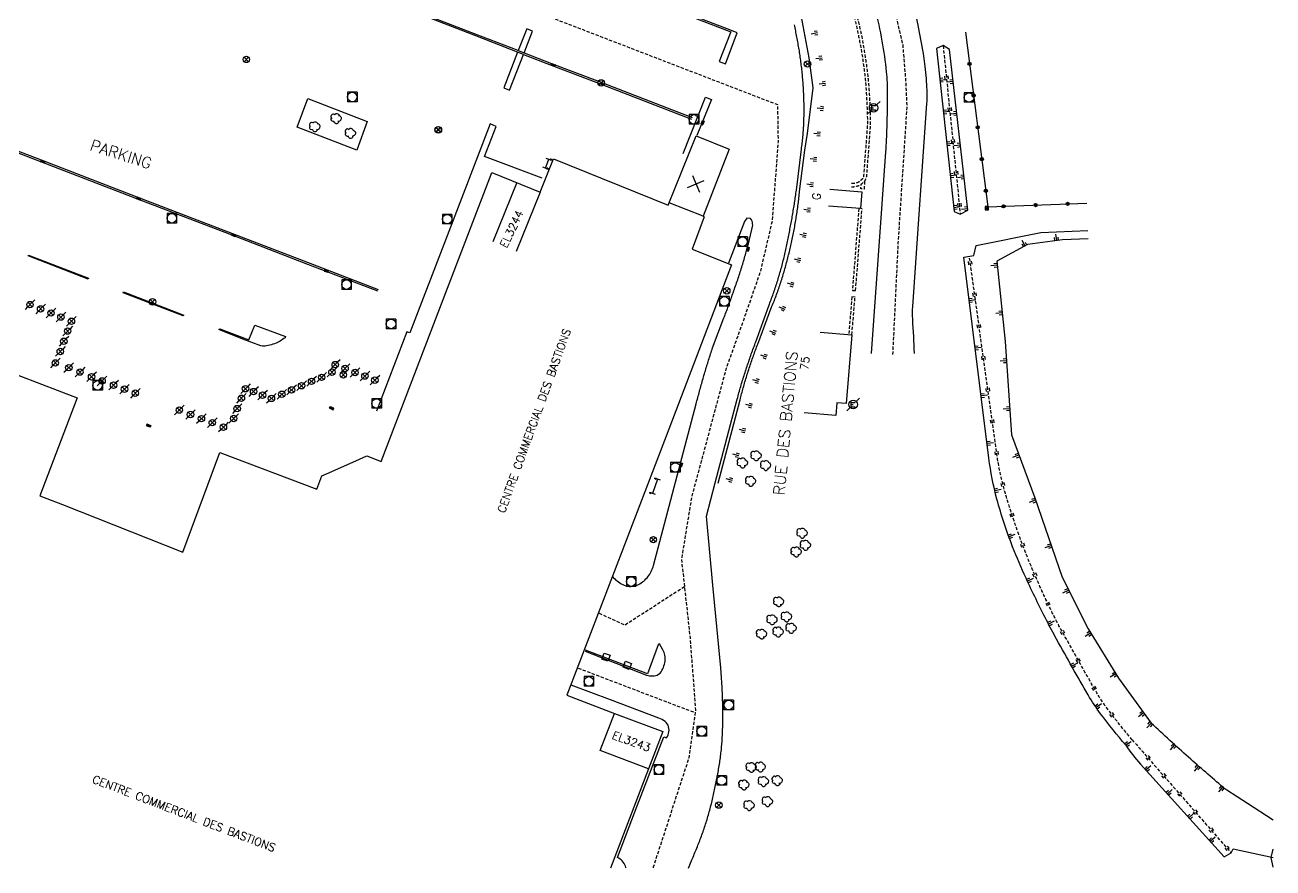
# Model space of a CAD drawing. Header units: millimetres. Extents: x 80999 to 82003, y 144000 to 145000.
# Drawn here: x 81805.1 to 82000, y 144000 to 144131.7 of the extents above; entities that cross this region are included whole.
import ezdxf
from ezdxf.enums import TextEntityAlignment as Align

# ---------------------------------------------------------------- set-up
doc = ezdxf.new("R2010")
doc.units = ezdxf.units.MM
doc.linetypes.add('DASHED', pattern=[0.75, 0.5, -0.25])
doc.layers.get('0').update_dxf_attribs({"linetype": 'CONTINUOUS'})
for name, color, linetype in [('W0001', 6, 'DASHED'), ('W0008', 7, 'CONTINUOUS'), ('W0100', 7, 'CONTINUOUS'), ('W0105', 7, 'CONTINUOUS'), ('W0112', 1, 'DASHED'), ('W0211', 2, 'CONTINUOUS'), ('W0220', 5, 'DASHED'), ('W0300', 7, 'CONTINUOUS'), ('W0322', 7, 'CONTINUOUS'), ('W0330', 7, 'CONTINUOUS'), ('W0400', 7, 'CONTINUOUS'), ('W0420', 7, 'CONTINUOUS'), ('W0454', 7, 'CONTINUOUS'), ('W0469', 7, 'CONTINUOUS'), ('W0471', 7, 'CONTINUOUS'), ('W0984', 7, 'CONTINUOUS'), ('W0989', 7, 'CONTINUOUS'), ('W0991', 7, 'CONTINUOUS'), ('W1102', 7, 'CONTINUOUS')]:
    doc.layers.add(name, color=color, linetype=linetype)
doc.styles.get("Standard").update_dxf_attribs({"font": 'romans.shx', "width": 0.85})

# ---------------------------------------------------------------- blocks, each defined once
blk = doc.blocks.new('t211o')
at = {"color": 0, "linetype": 'Continuous'}
for p, q in [((-0.29, 0.5), (-0.29, 0)), ((0, 1), (0, 0)), ((0.29, 0.5), (0.29, 0))]:
    blk.add_line(p, q, dxfattribs=at)
blk = doc.blocks.new('t220o')
at = {"color": 0, "linetype": 'Continuous'}
for p, q in [((-0.25, 0.25), (0.25, 0.25)), ((-0.25, -0.25), (0.25, -0.25))]:
    blk.add_line(p, q, dxfattribs=at)
blk = doc.blocks.new('T471')
for p, q in [((-0.333334, 0.333334), (-0.333334, -0.333334)), ((-0.333334, 0.333334), (0.333334, 0.333334)), ((-0.333334, 0), (0, 0)), ((0.500001, 0.500001), (1.000002, 1.000002)), ((-0.500001, -0.500001), (-1.000002, -1.000002)), ((-0.333334, -0.333334), (0.333334, -0.333334))]:
    blk.add_line(p, q)
blk.add_ellipse((0, 0), major_axis=(0.471405, 0.471405), ratio=1, start_param=5.4977871438, end_param=11.780972451)
blk = doc.blocks.new('T420')
for p, q in [((0.75, 0.75), (-0.75, 0.75)), ((-0.75, 0.75), (-0.75, -0.75)), ((0.75, 0.75), (0.75, -0.75)), ((0.75, -0.75), (-0.75, -0.75))]:
    blk.add_line(p, q)
blk.add_ellipse((0, 0), major_axis=(-0.53, 0.53), ratio=1, start_param=3.926991, end_param=10.210176)
blk = doc.blocks.new('t330o')
at = {"color": 0, "linetype": 'Continuous'}
for p, q in [((0.25, -0.25), (-0.25, 0.25)), ((-0.25, -0.25), (0.25, 0.25)), ((-0.25, 0.25), (-0.25, -0.25)), ((0.25, 0.25), (-0.25, 0.25)), ((0.25, -0.25), (0.25, 0.25)), ((-0.25, -0.25), (0.25, -0.25)), ((-0.25, -0.25), (-0.25, -0.25))]:
    blk.add_line(p, q, dxfattribs=at)
blk = doc.blocks.new('t322o')
at = {"color": 0, "linetype": 'Continuous'}
for radius in [0.25, 0.15]:
    blk.add_circle((0, 0), radius, dxfattribs=at)
blk = doc.blocks.new('T300')
for p, q in [((-0.8, 0.51), (-0.86, 0.34)), ((-0.86, 0.34), (-0.86, 0.17)), ((-0.86, 0.17), (-0.74, 0.06)), ((-0.69, 0.63), (-0.8, 0.51)), ((-0.8, -0.06), (-0.74, 0.06)), ((-0.74, 0.06), (-0.69, 0.11)), ((-0.57, 0.69), (-0.69, 0.63)), ((-0.46, 0.69), (-0.57, 0.69)), ((-0.29, 0.63), (-0.46, 0.69)), ((-0.29, 0.63), (-0.17, 0.74)), ((-0.23, 0.57), (-0.29, 0.63)), ((-0.17, 0.74), (-0.06, 0.8)), ((-0.06, 0.8), (0.06, 0.8)), ((0.06, 0.8), (0.23, 0.74)), ((0.23, 0.74), (0.34, 0.63)), ((0.34, 0.63), (0.4, 0.51)), ((0.46, 0.46), (0.34, 0.46)), ((0.4, 0.51), (0.4, 0.46)), ((0.57, 0.4), (0.46, 0.46)), ((0.57, 0.4), (0.69, 0.29)), ((0.69, 0.29), (0.74, 0.17)), ((0.74, 0.06), (0.69, -0.17)), ((0.74, 0.17), (0.74, 0.06)), ((-0.8, -0.17), (-0.8, -0.06)), ((-0.8, -0.23), (-0.8, -0.17)), ((-0.74, -0.34), (-0.8, -0.23)), ((-0.69, -0.4), (-0.74, -0.34)), ((-0.51, -0.46), (-0.69, -0.4)), ((-0.4, -0.46), (-0.51, -0.46)), ((-0.4, -0.46), (-0.34, -0.46)), ((-0.34, -0.46), (-0.34, -0.4)), ((-0.34, -0.51), (-0.34, -0.46)), ((-0.29, -0.63), (-0.34, -0.51)), ((-0.17, -0.74), (-0.29, -0.63)), ((-0.06, -0.8), (-0.17, -0.74)), ((0.06, -0.8), (-0.06, -0.8)), ((0.17, -0.74), (0.06, -0.8)), ((0.23, -0.69), (0.17, -0.74)), ((0.29, -0.46), (0.23, -0.46)), ((0.29, -0.63), (0.23, -0.69)), ((0.46, -0.4), (0.29, -0.46)), ((0.34, -0.51), (0.29, -0.63)), ((0.34, -0.51), (0.34, -0.46)), ((0.57, -0.34), (0.46, -0.4)), ((0.63, -0.29), (0.57, -0.34)), ((0.69, -0.17), (0.63, -0.29))]:
    blk.add_line(p, q)
blk = doc.blocks.new('t112o')
at = {"color": 0, "linetype": 'Continuous'}
for p, q in [((-0.5, 0.5), (0.5, 0.5)), ((-0.5, -0.5), (-0.5, 0.5)), ((0.5, 0.5), (0.5, -0.5)), ((0.5, -0.5), (-0.5, -0.5))]:
    blk.add_line(p, q, dxfattribs=at)
blk = doc.blocks.new('t105o')
for p, q in [((-0.5, 0), (0.5, 0)), ((0.5, 0), (0.2, 0.1)), ((0.5, 0), (0.2, -0.1))]:
    blk.add_line(p, q)
blk = doc.blocks.new('T400')
for p, q in [((-0.15, 0.3), (0.15, 0.3)), ((-0.15, -0.25), (-0.15, 0.3)), ((-0.15, 0.15), (0.15, 0.15)), ((-0.15, 0), (0.15, 0)), ((0.15, 0.3), (0.15, -0.25)), ((-0.15, -0.15), (0.15, -0.15)), ((-0.15, -0.25), (-0.15, -0.3)), ((-0.15, -0.3), (0.15, -0.3)), ((0.15, -0.3), (0.15, -0.25))]:
    blk.add_line(p, q)
blk = doc.blocks.new('T454')
for p, q in [((-0.25, 0.25), (0.25, -0.25)), ((-0.25, -0.25), (0.25, 0.25)), ((0.75, 0.75), (0.375, 0.375)), ((-0.375, -0.375), (-0.75, -0.75))]:
    blk.add_line(p, q)
blk.add_ellipse((0, 0), major_axis=(0.354, 0.354), ratio=1, start_param=5.497787143782138, end_param=11.78097245096172)
blk = doc.blocks.new('t991o')
at = {"color": 0, "linetype": 'Continuous'}
for p, q in [((-1, 1), (1, -1)), ((-1, -1), (1, 1))]:
    blk.add_line(p, q, dxfattribs=at)
blk = doc.blocks.new('T469')
at = {"color": 0, "linetype": 'Continuous', "flags": 128}
for points in [[(-0.35, 0.35), (0.35, -0.35)], [(-0.35, -0.35), (0.35, 0.35)]]:
    blk.add_lwpolyline(points, dxfattribs=at)
at = {"color": 0, "linetype": 'Continuous'}
blk.add_circle((0, 0), 0.5, dxfattribs=at)

msp = doc.modelspace()

# ---------------------------------------------------------------- linework, layer by layer
at = {"layer": 'W0001', "flags": 128}
for points in [[(81940.64, 144080.21), (81941.48, 144097.73), (81942.3, 144110.29), (81942.85, 144118.81), (81942.67, 144123.03), (81942.21, 144128.53), (81940.92, 144134.11), (81939.36, 144139.33), (81937.34, 144145.29), (81935.23, 144149.78), (81932.57, 144153.81), (81928.35, 144160.04), (81917.81, 144173.42), (81902.86, 144193.31), (81855.14, 144254.79), (81807.79, 144316.48), (81811.43, 144328.14)], [(81833.03, 144164.55), (81842.85, 144156.92), (81847.52, 144153.1), (81847.52, 144153.1), (81870.55, 144141.39), (81884.08, 144134.09), (81913.29, 144122.84), (81922.61, 144119.25), (81922.7, 144113.41), (81921.76, 144101.03), (81919.92, 144093.16), (81917.28, 144085.55), (81914.56, 144077.94), (81909.19, 144057.95), (81907.61, 144048.22), (81908.95, 144036), (81909.8, 144024.67), (81908.74, 144017.17), (81903.2, 144000.13), (81903.18, 144000)], [(81894.74, 144039.79), (81898.75, 144037.96), (81908.08, 144043.98)], [(81891.48, 144031.23), (81909.75, 144024.27)]]:
    msp.add_lwpolyline(points, dxfattribs=at)
at = {"layer": 'W0008'}
for points in [[(81844.62, 144263.78), (81873.52, 144226.23), (81890.52, 144204.22), (81925.68, 144158.56, -0.007979), (81927.48, 144156.15, -0.005844), (81929.85, 144152.78, -0.02033), (81931.09, 144150.8, -0.012655), (81932.88, 144147.48, -0.019721), (81934.1, 144144.81, -0.011189), (81935.96, 144139.98, -0.019589), (81937.78, 144134.22, -0.022773), (81938.93, 144129.16, -0.018179), (81939.6, 144124.37, -0.026554), (81939.76, 144121.06, -0.007366), (81939.67, 144115.75, -0.010023), (81939.47, 144111.86), (81938.88, 144103.77), (81937.25, 144080.39)], [(81943.99, 144080.36, 0.013107), (81943.72, 144085.74, -0.030692), (81943.74, 144087.7), (81944.59, 144099.85), (81945.95, 144119.4, 0.025538), (81945.95, 144121.93, 0.01739), (81945.63, 144125.64, 0.013902), (81945.4, 144127.21, 0.004887), (81944.56, 144131.64, 0.016058), (81943.15, 144137.74, 0.016793), (81941.41, 144143.47, 0.034549), (81938.88, 144149.52, 0.036594), (81935.7, 144154.84, 0.004929), (81931.15, 144161.19, 0.00629), (81927.47, 144166.09), (81911.64, 144186.62), (81878.46, 144229.68), (81870.92, 144239.42)]]:
    msp.add_lwpolyline(points, format="xyb", dxfattribs=at)
at = {"layer": 'W0008', "flags": 128}
for points in [[(81882, 144127.43), (81875.49, 144129.99), (81867.53, 144133.07), (81852.81, 144138.71), (81837.83, 144144.45), (81824.06, 144149.73), (81820.75, 144150.87)], [(81882.11, 144127.72), (81875.57, 144130.21), (81867.61, 144133.28), (81852.89, 144138.93), (81837.91, 144144.67), (81824.14, 144149.95), (81820.83, 144151.09)], [(81908.73, 144000), (81909.22, 144001.26), (81909.32, 144001.49), (81909.42, 144001.72), (81909.52, 144001.95), (81909.62, 144002.18), (81909.72, 144002.41), (81909.81, 144002.64), (81909.91, 144002.87), (81910, 144003.11), (81910.1, 144003.34), (81910.19, 144003.57), (81910.28, 144003.8), (81910.37, 144004.04), (81910.46, 144004.27), (81910.55, 144004.5), (81910.64, 144004.74), (81910.72, 144004.97), (81910.81, 144005.21), (81910.89, 144005.44), (81910.98, 144005.68), (81911.06, 144005.92), (81911.14, 144006.15), (81911.22, 144006.39), (81911.3, 144006.63), (81911.38, 144006.87), (81911.45, 144007.1), (81911.53, 144007.34), (81911.61, 144007.58), (81911.68, 144007.82), (81911.75, 144008.06), (81911.82, 144008.31), (81911.89, 144008.55), (81911.96, 144008.79), (81912.03, 144009.04), (81912.09, 144009.28), (81912.16, 144009.53), (81912.22, 144009.77), (81912.28, 144010.02), (81912.34, 144010.26), (81912.4, 144010.51), (81912.46, 144010.75), (81912.52, 144011), (81912.57, 144011.25), (81912.63, 144011.49), (81912.68, 144011.74), (81912.74, 144011.99), (81912.79, 144012.23), (81912.84, 144012.48), (81912.89, 144012.73), (81912.94, 144012.98), (81912.99, 144013.22), (81913.04, 144013.47), (81913.09, 144013.72), (81913.14, 144013.97), (81913.19, 144014.22), (81913.23, 144014.47), (81913.28, 144014.72), (81913.32, 144014.97), (81913.37, 144015.22), (81913.41, 144015.47), (81913.46, 144015.72), (81913.5, 144015.97), (81913.54, 144016.22), (81913.58, 144016.47), (81913.61, 144016.72), (81913.65, 144016.97), (81913.69, 144017.22), (81913.72, 144017.47), (81913.75, 144017.72), (81913.78, 144017.97), (81913.81, 144018.22), (81913.84, 144018.48), (81913.86, 144018.73), (81913.89, 144018.98), (81913.91, 144019.23), (81913.93, 144019.47), (81913.95, 144019.72), (81913.96, 144019.97), (81913.98, 144020.21), (81913.99, 144020.46), (81914.01, 144020.7), (81914.02, 144020.95), (81914.03, 144021.2), (81914.04, 144021.44), (81914.04, 144021.69), (81914.05, 144021.93), (81914.06, 144022.18), (81914.06, 144022.43), (81914.06, 144022.67), (81914.07, 144022.92), (81914.07, 144023.17), (81914.07, 144023.41), (81914.07, 144023.66), (81914.07, 144023.91), (81914.07, 144024.15), (81914.07, 144024.4), (81914.07, 144024.65), (81914.06, 144024.9), (81914.06, 144025.15), (81914.06, 144025.41), (81914.05, 144025.66), (81914.05, 144025.92), (81914.04, 144026.17), (81914.03, 144026.43), (81914.03, 144026.68), (81914.02, 144026.93), (81914.01, 144027.19), (81914, 144027.44), (81913.99, 144027.7), (81913.97, 144027.95), (81913.96, 144028.2), (81913.95, 144028.46), (81913.93, 144028.71), (81913.92, 144028.96), (81913.9, 144029.22), (81913.89, 144029.47), (81913.87, 144029.73), (81913.85, 144029.98), (81913.83, 144030.23), (81913.81, 144030.49), (81913.79, 144030.74), (81913.77, 144030.99), (81913.75, 144031.25), (81912.51, 144044.17), (81911.52, 144054.97), (81912.9, 144060.17), (81916.32, 144073.26), (81916.39, 144073.51), (81916.45, 144073.75), (81916.52, 144074), (81916.59, 144074.24), (81916.65, 144074.49), (81916.72, 144074.73), (81916.79, 144074.98), (81916.86, 144075.22), (81916.94, 144075.46), (81917.01, 144075.71), (81917.08, 144075.95), (81917.16, 144076.19), (81917.23, 144076.43), (81917.31, 144076.68), (81917.38, 144076.92), (81917.46, 144077.16), (81917.54, 144077.4), (81917.62, 144077.64), (81917.7, 144077.89), (81917.78, 144078.13), (81917.86, 144078.37), (81917.94, 144078.61), (81918.02, 144078.85), (81918.11, 144079.09), (81918.19, 144079.33), (81918.27, 144079.57), (81918.36, 144079.82), (81918.44, 144080.06), (81918.52, 144080.3), (81918.61, 144080.54), (81918.7, 144080.77), (81918.78, 144081.01), (81918.87, 144081.25), (81918.96, 144081.49), (81919.05, 144081.73), (81919.14, 144081.97), (81919.23, 144082.21), (81921.26, 144087.84), (81921.34, 144088.07), (81921.43, 144088.3), (81921.52, 144088.53), (81921.61, 144088.76), (81921.69, 144088.99), (81921.78, 144089.22), (81921.86, 144089.46), (81921.94, 144089.69), (81922.02, 144089.92), (81922.1, 144090.15), (81922.18, 144090.39), (81922.26, 144090.62), (81922.34, 144090.86), (81922.42, 144091.09), (81922.49, 144091.33), (81922.57, 144091.56), (81922.64, 144091.8), (81922.71, 144092.03), (81922.79, 144092.27), (81922.86, 144092.51), (81922.93, 144092.74), (81923, 144092.98), (81923.07, 144093.22), (81923.13, 144093.45), (81923.2, 144093.69), (81923.27, 144093.93), (81923.33, 144094.18), (81923.39, 144094.42), (81923.46, 144094.66), (81923.52, 144094.91), (81923.58, 144095.15), (81923.64, 144095.4), (81923.69, 144095.64), (81923.75, 144095.88), (81923.81, 144096.13), (81923.86, 144096.37), (81923.91, 144096.62), (81923.97, 144096.86), (81924.02, 144097.11), (81924.07, 144097.36), (81924.12, 144097.6), (81924.17, 144097.85), (81924.22, 144098.09), (81924.27, 144098.34), (81924.32, 144098.59), (81924.37, 144098.83), (81924.42, 144099.08), (81924.47, 144099.32), (81924.52, 144099.57), (81924.56, 144099.82), (81924.61, 144100.06), (81924.66, 144100.3), (81924.7, 144100.54), (81924.75, 144100.78), (81924.79, 144101.02), (81924.83, 144101.27), (81924.88, 144101.51), (81924.92, 144101.75), (81924.96, 144101.99), (81925, 144102.23), (81925.04, 144102.47), (81925.08, 144102.72), (81925.12, 144102.96), (81925.16, 144103.2), (81925.2, 144103.44), (81925.24, 144103.69), (81925.28, 144103.93), (81925.31, 144104.17), (81925.35, 144104.41), (81925.39, 144104.66), (81925.42, 144104.9), (81925.46, 144105.14), (81925.49, 144105.39), (81925.52, 144105.63), (81925.56, 144105.87), (81926.34, 144112.29), (81926.38, 144112.53), (81926.41, 144112.77), (81926.44, 144113.01), (81926.48, 144113.25), (81926.51, 144113.49), (81926.53, 144113.73), (81926.56, 144113.97), (81926.58, 144114.21), (81926.61, 144114.45), (81926.63, 144114.7), (81926.64, 144114.94), (81926.66, 144115.18), (81926.67, 144115.42), (81926.69, 144115.67), (81926.7, 144115.93), (81926.71, 144116.18), (81926.72, 144116.43), (81926.73, 144116.69), (81926.73, 144116.94), (81926.74, 144117.19), (81926.75, 144117.45), (81926.75, 144117.7), (81926.75, 144117.95), (81926.75, 144118.21), (81926.75, 144118.46), (81926.75, 144118.71), (81926.75, 144118.97), (81926.75, 144119.22), (81926.75, 144119.47), (81926.74, 144119.73), (81926.74, 144119.98), (81926.73, 144120.23), (81926.72, 144120.49), (81926.71, 144120.74), (81926.7, 144120.99), (81926.69, 144121.25), (81926.68, 144121.5), (81926.67, 144121.75), (81926.65, 144121.99), (81926.64, 144122.24), (81926.62, 144122.49), (81926.6, 144122.73), (81926.58, 144122.98), (81926.56, 144123.22), (81926.54, 144123.47), (81926.52, 144123.72), (81926.5, 144123.96), (81926.47, 144124.21), (81926.45, 144124.45), (81926.42, 144124.7), (81926.39, 144124.94), (81926.36, 144125.19), (81926.33, 144125.43), (81926.3, 144125.68), (81926.27, 144125.92), (81926.24, 144126.17), (81926.2, 144126.41), (81926.17, 144126.66), (81926.13, 144126.9), (81926.1, 144127.14), (81926.06, 144127.38), (81926.02, 144127.63), (81925.98, 144127.87), (81925.94, 144128.11), (81925.9, 144128.35), (81925.86, 144128.59), (81925.82, 144128.84), (81925.77, 144129.08), (81925.73, 144129.32), (81925.68, 144129.56), (81925.64, 144129.8), (81925.59, 144130.04), (81925.54, 144130.28), (81925.49, 144130.52), (81925.45, 144130.76), (81925.4, 144131), (81925.35, 144131.24), (81925.3, 144131.48), (81925.25, 144131.72)], [(81883.05, 144127.36), (81887.34, 144125.69), (81894.48, 144122.98), (81909.27, 144117.24)], [(81882.93, 144127.06), (81887.24, 144125.43), (81894.38, 144122.72), (81909.17, 144116.98)], [(81907.86, 144111.62), (81911.38, 144120.4), (81912.28, 144120.07), (81910, 144114.4)], [(81790.16, 144117.01), (81807.53, 144110.37), (81823.17, 144104.33), (81838.08, 144098.65), (81849.22, 144094.34), (81860.16, 144090.14)], [(81790.25, 144117.24), (81807.62, 144110.6), (81823.25, 144104.56), (81838.17, 144098.88), (81849.31, 144094.57), (81860.25, 144090.37)], [(81885.85, 144107.78), (81876.85, 144111.16), (81878.65, 144115.81), (81877.73, 144116.22), (81871, 144098.73), (81865.2, 144083.62), (81864.7, 144083.78), (81859.98, 144071.37)], [(81896.85, 144045.53), (81897.02, 144045.34), (81897.2, 144045.16), (81897.38, 144044.99), (81897.58, 144044.84), (81897.79, 144044.69), (81898, 144044.54), (81898.22, 144044.41), (81898.45, 144044.28), (81898.68, 144044.18), (81898.93, 144044.1), (81899.18, 144044.04), (81899.44, 144044), (81899.7, 144044), (81899.95, 144044.01), (81900.21, 144044.06), (81900.45, 144044.12), (81900.68, 144044.2), (81900.9, 144044.3), (81901.12, 144044.41), (81901.32, 144044.54), (81901.53, 144044.68), (81901.72, 144044.83), (81901.9, 144044.98), (81902.07, 144045.15), (81902.23, 144045.33), (81902.38, 144045.51), (81902.52, 144045.71), (81902.65, 144045.9), (81902.78, 144046.11), (81902.9, 144046.33), (81903.01, 144046.56), (81903.11, 144046.79), (81903.19, 144047.03), (81903.26, 144047.27), (81909.9, 144072.51), (81909.97, 144072.75), (81910.03, 144073), (81910.1, 144073.25), (81910.16, 144073.49), (81910.23, 144073.74), (81910.3, 144073.99), (81910.36, 144074.23), (81910.43, 144074.48), (81910.5, 144074.73), (81910.57, 144074.97), (81910.63, 144075.22), (81910.7, 144075.46), (81910.77, 144075.71), (81910.84, 144075.95), (81910.91, 144076.2), (81910.98, 144076.45), (81911.05, 144076.69), (81911.13, 144076.94), (81911.2, 144077.18), (81911.27, 144077.43), (81911.34, 144077.67), (81911.42, 144077.92), (81911.49, 144078.16), (81911.56, 144078.4), (81911.63, 144078.64), (81911.71, 144078.87), (81911.78, 144079.11), (81911.85, 144079.35), (81911.93, 144079.59), (81912, 144079.82), (81912.08, 144080.06), (81912.16, 144080.3), (81912.24, 144080.53), (81912.31, 144080.77), (81912.39, 144081.01), (81912.47, 144081.24), (81914.24, 144085.93), (81914.33, 144086.17), (81914.42, 144086.4), (81914.51, 144086.64), (81914.6, 144086.88), (81914.69, 144087.11), (81914.78, 144087.35), (81914.87, 144087.58), (81914.95, 144087.82), (81915.04, 144088.06), (81915.13, 144088.29), (81915.21, 144088.53), (81915.3, 144088.77), (81915.38, 144089.01), (81915.47, 144089.24), (81915.55, 144089.48), (81915.64, 144089.72), (81915.72, 144089.96), (81915.8, 144090.2), (81915.89, 144090.44), (81915.97, 144090.68), (81916.06, 144090.93), (81916.14, 144091.17), (81916.22, 144091.41), (81916.3, 144091.66), (81916.39, 144091.9), (81916.47, 144092.14), (81916.55, 144092.39), (81916.63, 144092.63), (81916.71, 144092.87), (81916.79, 144093.12), (81916.87, 144093.36), (81916.94, 144093.61), (81917.02, 144093.85), (81917.1, 144094.1), (81917.17, 144094.34), (81917.25, 144094.58), (81917.32, 144094.82), (81917.39, 144095.07), (81917.46, 144095.31), (81917.53, 144095.55), (81917.6, 144095.79), (81917.67, 144096.03), (81917.73, 144096.27), (81917.8, 144096.51), (81917.87, 144096.76), (81917.93, 144097), (81917.99, 144097.24), (81918.06, 144097.49), (81918.74, 144100.41), (81918.73, 144100.62), (81918.69, 144100.83), (81918.63, 144101.04), (81918.53, 144101.25), (81918.39, 144101.44), (81917.81, 144101.53), (81917.45, 144101), (81914.96, 144094.46)], [(81892.55, 144033.87), (81902.17, 144030.15), (81902.4, 144030.08), (81902.63, 144030.03), (81902.87, 144030), (81903.11, 144030), (81903.36, 144030.02), (81903.6, 144030.06), (81903.83, 144030.13), (81904.05, 144030.26), (81904.26, 144030.44), (81904.43, 144030.64), (81904.57, 144030.86), (81904.69, 144031.1), (81904.79, 144031.34), (81904.88, 144031.59), (81904.95, 144031.82), (81905.01, 144032.05), (81905.05, 144032.29), (81905.07, 144032.52), (81905.08, 144032.76), (81905.06, 144033), (81905.03, 144033.24), (81904.98, 144033.47), (81904.9, 144033.69), (81904.81, 144033.9), (81904.69, 144034.11), (81904.17, 144035.01), (81903.99, 144034.85), (81902.31, 144030.35), (81892.62, 144034.05)], [(81898.96, 144000), (81898.94, 144000.06), (81898.87, 144000.28), (81898.77, 144000.51), (81898.66, 144000.72), (81898.52, 144000.92), (81898.37, 144001.11), (81898.21, 144001.27), (81898.03, 144001.41), (81897.83, 144001.54), (81897.62, 144001.64), (81900.71, 144009.74), (81904.85, 144020.47), (81905.3, 144020.35), (81905.43, 144020.57), (81905.53, 144020.79), (81905.6, 144021.02), (81905.65, 144021.27), (81905.67, 144021.54), (81905.65, 144021.81), (81905.6, 144022.08), (81905.51, 144022.34), (81905.39, 144022.54), (81905.24, 144022.72), (81905.06, 144022.87), (81904.83, 144023.03), (81904.59, 144023.18), (81904.33, 144023.29), (81904.06, 144023.39), (81896.54, 144026.26), (81890.4, 144028.58)]]:
    msp.add_lwpolyline(points, dxfattribs=at)
for points in [[(81913.52, 144125.98), (81914.48, 144125.64), (81916.3, 144130.44), (81915.41, 144130.8), (81903.99, 144135.18), (81887.48, 144141.58), (81885.59, 144136.72), (81886.52, 144136.35), (81888.33, 144141.05), (81901.72, 144135.87), (81915.31, 144130.62)], [(81883.44, 144131.08), (81882.11, 144127.72), (81883.05, 144127.36), (81884.37, 144130.73)], [(81882, 144127.43), (81879.86, 144121.87), (81880.78, 144121.53), (81882.93, 144127.06)], [(81858.55, 144116.6), (81856.91, 144112.15), (81847.57, 144115.7), (81849.24, 144120.19)], [(81814.96, 144091.98), (81805.57, 144095.61), (81805.63, 144095.75), (81815.02, 144092.12)], [(81829.81, 144086.23), (81820.41, 144089.86), (81820.47, 144090.02), (81829.88, 144086.38)], [(81835.51, 144084.23), (81840.07, 144082.51), (81840.97, 144084.8), (81845.77, 144083.05), (81845.71, 144082.84), (81845.52, 144082.7), (81845.33, 144082.57), (81845.13, 144082.44), (81844.93, 144082.32), (81844.73, 144082.2), (81844.52, 144082.1), (81844.3, 144082), (81844.06, 144081.9), (81843.82, 144081.81), (81843.58, 144081.73), (81843.33, 144081.66), (81843.07, 144081.61), (81842.82, 144081.56), (81842.6, 144081.54), (81842.38, 144081.52), (81842.16, 144081.53), (81841.94, 144081.55), (81839.11, 144082.62), (81835.34, 144084.12)]]:
    msp.add_lwpolyline(points, close=True, dxfattribs=at)
at = {"layer": 'W0100', "flags": 128}
for points in [[(81798.25, 144079.19), (81813.24, 144073.46), (81807.38, 144058.13), (81810.92, 144056.78), (81829.76, 144049.34), (81835.54, 144064.9), (81850.68, 144059.18), (81851.46, 144061.26), (81852.54, 144061.74), (81857.31, 144063.86), (81858.46, 144064.37), (81860.69, 144063.48), (81869.88, 144087.44), (81877.95, 144108.48), (81878, 144108.64), (81885.54, 144105.58), (81887.65, 144110.78), (81905.52, 144103.53), (81909.92, 144114.38), (81915.08, 144112.29), (81911, 144101.81), (81911.18, 144101.72), (81909.26, 144096.65), (81915.45, 144094.21), (81905.21, 144067.48), (81896.57, 144044.9), (81889.71, 144027), (81897.14, 144024.16), (81904.68, 144021.31), (81902.47, 144015.48), (81896.51, 144000)], [(81886.36, 144109.34), (81886.92, 144110.73)], [(81930.79, 144106.06), (81935.78, 144105.65), (81935.56, 144103), (81930.57, 144103.41)], [(81929.25, 144083.7), (81934.23, 144083.3), (81933.35, 144072.55), (81931.9, 144072.67), (81931.73, 144070.68), (81926.75, 144071.09)], [(81903.87, 144060.75), (81903.07, 144058.52)]]:
    msp.add_lwpolyline(points, dxfattribs=at)
at = {"layer": 'W0112', "flags": 128}
msp.add_lwpolyline([(81934.15, 144106.42, 0.10838), (81935.31, 144106.61, 0.065576), (81935.66, 144106.8, 0.026737), (81936.11, 144107.18, 0.066563), (81936.27, 144107.36, 0.051255), (81936.48, 144107.8, 0.070007), (81936.56, 144108.15), (81937.12, 144115.73, 0.02435), (81937.15, 144116.89, 0.007695), (81937.01, 144120.56, 0.018972), (81936.62, 144124.83, 0.016124), (81935.81, 144129.81, 0.014939), (81935.11, 144132.86, 0.010462), (81933.9, 144137.16, 0.019943), (81931.9, 144142.91, 0.030945), (81930.24, 144146.47, 0.014074), (81928.35, 144149.71, 0.022876), (81927.04, 144151.61), (81911.98, 144171.55), (81911.58, 144171.25), (81926.64, 144151.31, -0.022876), (81927.92, 144149.44, -0.014074), (81929.8, 144146.23, -0.030945), (81931.43, 144142.73, -0.019943), (81933.42, 144137.01, -0.010462), (81934.63, 144132.74, -0.014939), (81935.32, 144129.72, -0.016124), (81936.13, 144124.77, -0.018972), (81936.51, 144120.53, -0.007695), (81936.65, 144116.88, -0.02435), (81936.63, 144115.77), (81936.06, 144108.19, -0.070007), (81936.01, 144107.97, -0.051255), (81935.84, 144107.63, -0.066563), (81935.77, 144107.54, -0.026737), (81935.36, 144107.2, -0.065576), (81935.13, 144107.07, -0.114616), (81934.13, 144106.92)], format="xyb", dxfattribs=at)
msp.add_lwpolyline([(81936.22, 144107.28), (81936.12, 144106.05), (81935.62, 144106.09), (81935.68, 144106.81)], dxfattribs=at)
at = {"layer": 'W0112'}
for points in [[(81935.31, 144103.02), (81934.31, 144090.23), (81934.81, 144090.19), (81935.81, 144102.98), (81935.56, 144103)], [(81934.23, 144083.3), (81934.72, 144089.18), (81934.22, 144089.22), (81933.74, 144083.34)]]:
    msp.add_lwpolyline(points, dxfattribs=at)
at = {"layer": 'W0211', "flags": 128}
for points in [[(81913.33, 144060.12), (81916.77, 144073.13), (81916.83, 144073.37), (81916.89, 144073.61), (81916.95, 144073.84), (81917.01, 144074.08), (81917.07, 144074.31), (81917.14, 144074.55), (81917.2, 144074.79), (81917.26, 144075.02), (81917.33, 144075.26), (81917.4, 144075.49), (81917.47, 144075.73), (81917.53, 144075.96), (81917.6, 144076.19), (81917.67, 144076.43), (81917.75, 144076.66), (81917.82, 144076.9), (81917.89, 144077.14), (81917.97, 144077.37), (81918.04, 144077.61), (81918.12, 144077.85), (81918.2, 144078.08), (81918.28, 144078.32), (81918.35, 144078.55), (81918.43, 144078.79), (81918.51, 144079.03), (81918.59, 144079.26), (81918.67, 144079.5), (81918.76, 144079.73), (81918.84, 144079.97), (81918.92, 144080.2), (81919, 144080.43), (81919.09, 144080.67), (81919.17, 144080.9), (81919.26, 144081.14), (81919.35, 144081.37), (81919.43, 144081.6), (81919.52, 144081.83), (81921.75, 144087.74), (81921.84, 144087.97), (81921.94, 144088.21), (81922.03, 144088.44), (81922.12, 144088.67), (81922.21, 144088.9), (81922.29, 144089.13), (81922.38, 144089.37), (81922.47, 144089.6), (81922.55, 144089.83), (81922.64, 144090.07), (81922.72, 144090.3), (81922.8, 144090.54), (81922.88, 144090.77), (81922.96, 144091.01), (81923.04, 144091.24), (81923.12, 144091.48), (81923.19, 144091.72), (81923.27, 144091.95), (81923.34, 144092.19), (81923.42, 144092.43), (81923.49, 144092.67), (81923.56, 144092.9), (81923.63, 144093.14), (81923.7, 144093.38), (81923.77, 144093.62), (81923.84, 144093.86), (81923.91, 144094.1), (81923.97, 144094.34), (81924.04, 144094.58), (81924.1, 144094.83), (81924.16, 144095.07), (81924.23, 144095.31), (81924.29, 144095.55), (81924.35, 144095.79), (81924.41, 144096.03), (81924.47, 144096.28), (81924.53, 144096.52), (81924.58, 144096.76), (81924.64, 144097), (81924.69, 144097.25), (81924.75, 144097.49), (81924.8, 144097.73), (81924.86, 144097.98), (81924.91, 144098.22), (81924.96, 144098.47), (81925.01, 144098.71), (81925.06, 144098.96), (81925.11, 144099.2), (81925.16, 144099.45), (81925.2, 144099.69), (81925.25, 144099.94), (81925.3, 144100.18), (81925.34, 144100.43), (81925.39, 144100.68), (81925.43, 144100.93), (81925.47, 144101.18), (81925.51, 144101.43), (81925.55, 144101.68), (81925.59, 144101.93), (81925.63, 144102.18), (81925.67, 144102.43), (81925.7, 144102.68), (81925.74, 144102.93), (81925.77, 144103.19), (81925.8, 144103.44), (81925.84, 144103.69), (81925.87, 144103.94), (81925.9, 144104.19), (81925.92, 144104.44), (81925.95, 144104.69), (81925.98, 144104.95), (81926, 144105.2), (81926.03, 144105.45), (81926.05, 144105.7), (81926.88, 144112.11), (81927.29, 144114.76), (81928.18, 144121.87), (81927.56, 144126.54), (81925.86, 144135.75)], [(81953.26, 144095.7), (81953.65, 144097.22), (81963.73, 144099.28), (81971.1, 144099.57)]]:
    msp.add_lwpolyline(points, dxfattribs=at)
at = {"layer": 'W0211'}
for points in [[(81952.34, 144102.78), (81949.49, 144127.87), (81948.48, 144128.46), (81947.44, 144128), (81950.2, 144102.56), (81951.15, 144102.13), (81952.35, 144102.75)], [(81971.15, 144098.3), (81967.1, 144098.14), (81961.66, 144097.41), (81956.88, 144094.79)], [(81956.88, 144094.79), (81958.17, 144082.27), (81959.15, 144067.68), (81962.8, 144057.82), (81967.06, 144045.46), (81971.11, 144037.38), (81975.88, 144029.65), (81980.98, 144022.63)]]:
    msp.add_lwpolyline(points, dxfattribs=at)
at = {"layer": 'W0211', "flags": 128}
for points in [[(81977.01, 144019.17, -0.013499), (81973.08, 144024.08, -0.031813), (81971.12, 144027.03, -0.003044), (81966.2, 144035.73, -0.008998), (81964.61, 144038.71, -0.010351), (81961.42, 144045.28, -0.014172), (81959.33, 144050.18, -0.028365), (81956.88, 144057.63, -0.034167), (81955.63, 144064.02), (81951.7, 144095.44), (81953.26, 144095.7)], [(82000, 144007.48), (81996.03, 144010.07), (81992.79, 144012.18, -0.032798), (81992.21, 144012.61, -0.003292), (81986.8, 144017.31, -0.009141), (81980.98, 144022.63)], [(81977.01, 144019.17, 0.038288), (81979.28, 144016.25), (81992.37, 144001.76), (81993.45, 144002.36), (81993.76, 144003.01), (82000, 144001.66)]]:
    msp.add_lwpolyline(points, format="xyb", dxfattribs=at)
at = {"layer": 'W0220', "flags": 128}
msp.add_lwpolyline([(81948.48, 144128.46), (81951.15, 144102.13)], dxfattribs=at)
for points in [[(81978, 144020.03, -0.012591), (81974.26, 144024.71, -0.031685), (81972.36, 144027.58, -0.004091), (81966.87, 144037.31, -0.0138), (81965.35, 144040.24, -0.010024), (81962.84, 144045.71, -0.011617), (81960.88, 144050.52, -0.021941), (81958.06, 144059.03, -0.034455), (81956.88, 144064.62), (81952.57, 144095.59)], [(81978, 144020.03, -0.004025), (81980.65, 144017), (81993.45, 144002.36)]]:
    msp.add_lwpolyline(points, format="xyb", dxfattribs=at)
at = {"layer": 'W0322', "flags": 128}
for points in [[(81951.96, 144130.58), (81955.48, 144103.26), (81970.92, 144103.87)], [(82000, 144000.13), (81999.73, 144001.67), (82000, 144002.97)]]:
    msp.add_lwpolyline(points, dxfattribs=at)
at = {"layer": 'W1102', "flags": 128}
for points in [[(81881.9, 144107.06), (81878.14, 144097.79)], [(81885.54, 144105.58), (81881.79, 144096.31)], [(81911, 144101.81), (81905.67, 144103.89)], [(81902.47, 144015.48), (81894.94, 144018.35), (81897.14, 144024.16)]]:
    msp.add_lwpolyline(points, dxfattribs=at)

# ---------------------------------------------------------------- block references
at = {"layer": 'W0105'}
for p, rotation in [((81886.92, 144110.73), 341.3081516422942), ((81886.36, 144109.34), 338.7092639374875), ((81903.87, 144060.75), 159.8317661335233), ((81903.07, 144058.52), 160.7902207336396)]:
    msp.add_blockref('t105o', p, dxfattribs=dict(at, rotation=rotation))
at = {"layer": 'W0112'}
for p, rotation in [((81895.82, 144032.94), 339.0334195972273), ((81899.14, 144031.67), 159.0334195973112)]:
    msp.add_blockref('t112o', p, dxfattribs=dict(at, rotation=rotation))
at = {"layer": 'W0211'}
for p, rotation in [((81928.86, 144130.5), 100.4792765358003), ((81929.58, 144126.57), 97.5779232411952), ((81947.98, 144123.03), 276.173836615719), ((81930.1, 144122.6), 97.5779232411952), ((81950.06, 144122.9), 96.48236583879992), ((81929.79, 144118.63), 82.81590676577682), ((81948.52, 144118.06), 276.1738366157357), ((81950.62, 144117.93), 96.48236583879992), ((81929.29, 144114.66), 82.81590676577682), ((81949.06, 144113.09), 276.1738366157209), ((81951.19, 144112.97), 96.48236583880825), ((81928.72, 144110.71), 82.59388488532355), ((81949.6, 144108.12), 276.1738366157357), ((81951.75, 144108), 96.48236583879992), ((81928.2, 144106.74), 82.59388488532355), ((81927.73, 144102.77), 82.32437296683261), ((81950.13, 144103.15), 276.1738366157292), ((81952.32, 144103.03), 96.48236583879992), ((81927.07, 144098.82), 78.8877663788768), ((81961.26, 144097.19), 28.71014942292144), ((81966.16, 144098.02), 7.651991525787495), ((81926.19, 144094.92), 75.73155044455669), ((81956.94, 144094.21), 95.9048246295016), ((81925.09, 144091.08), 72.04159986907446), ((81952.55, 144088.62), 277.1355394717), ((81923.73, 144087.31), 68.23231952767475), ((81957.71, 144086.75), 95.90482462949988), ((81922.31, 144083.57), 69.32270827416181), ((81953.48, 144081.18), 277.1355394717062), ((81920.91, 144079.83), 70.19791667258009), ((81958.37, 144079.28), 93.82694900209701), ((81919.65, 144076.03), 72.94871571717728), ((81918.59, 144072.18), 75.17033728250851), ((81954.42, 144073.74), 277.1355394717062), ((81958.87, 144071.8), 93.82694900210535), ((81917.57, 144068.31), 75.17033728250851), ((81916.54, 144064.44), 75.17033728250851), ((81955.35, 144066.29), 277.1355394717062), ((81960.32, 144064.52), 110.3151367522878), ((81915.52, 144060.58), 75.17033728250851), ((81956.56, 144058.9), 283.3886335337767), ((81962.92, 144057.49), 109.0086091533058), ((81958.74, 144051.73), 290.0921483378095), ((81965.36, 144050.39), 109.0086091533058), ((81961.64, 144044.81), 294.8771940549029), ((81968.08, 144043.42), 116.6655379164125), ((81964.93, 144038.08), 297.5180540992583), ((81971.5, 144036.75), 121.6680569681251), ((81968.57, 144031.52), 299.4814752048937), ((81975.44, 144030.37), 121.6680569681251), ((81972.37, 144025.06), 304.6469954660694), ((81979.79, 144024.27), 125.9829681275323), ((81980.98, 144022.63), 136.495849399081), ((81977.01, 144019.17), 303.6120828568098), ((81984.65, 144019.23), 137.8254125213443), ((81980.15, 144015.29), 312.0692197162932), ((81988.39, 144015.91), 138.893764395042), ((81983.5, 144011.58), 312.0692197161466), ((81992.17, 144012.64), 139.4196892628057), ((81986.85, 144007.86), 312.0692197163984), ((81990.2, 144004.15), 312.0692197162396)]:
    msp.add_blockref('t211o', p, dxfattribs=dict(at, rotation=rotation))
at = {"layer": 'W0220'}
for p, rotation in [((81948.98, 144123.48), 275.7901042297052), ((81949.49, 144118.51), 275.7901042297052), ((81949.99, 144113.53), 275.7901042297052), ((81950.49, 144108.56), 275.7901042297052), ((81951, 144103.58), 275.7901042297052), ((81952.72, 144094.52), 97.92078517274759), ((81953.41, 144089.57), 97.92078517274759), ((81954.1, 144084.62), 97.92078517274759), ((81954.79, 144079.67), 97.92078517274759), ((81955.48, 144074.71), 97.92078517274759), ((81956.17, 144069.76), 97.92078517274759), ((81956.86, 144064.81), 97.92078517274759), ((81957.82, 144059.91), 104.5603837929538), ((81959.25, 144055.12), 108.109171376997), ((81960.92, 144050.4), 110.907130047793), ((81962.81, 144045.77), 113.4703561107582), ((81964.88, 144041.22), 115.3878268267763), ((81967.16, 144036.78), 119.0149507904108), ((81969.6, 144032.41), 119.4346646456311), ((81972.08, 144028.07), 119.8543785008514), ((81974.86, 144023.92), 127.6373329736676), ((81980.47, 144017.21), 310.9163536139398), ((81982.94, 144014.39), 311.1367533720813), ((81985.41, 144011.56), 311.1367533720813), ((81987.87, 144008.74), 311.1367533720813), ((81990.34, 144005.91), 311.1367533720813), ((81992.81, 144003.09), 311.1367533720813)]:
    msp.add_blockref('t220o', p, dxfattribs=dict(at, rotation=rotation))
at = {"layer": 'W0300'}
for p in [(81853.73, 144117.05), (81850.39, 144115.77), (81855.94, 144114.75), (81919.3, 144064.39), (81917.17, 144063.27), (81920.8, 144062.87), (81918.45, 144060.41), (81926.49, 144052.3), (81925.57, 144049.37), (81927, 144050.41), (81922.82, 144041.58), (81921.79, 144038.77), (81924.05, 144039.23), (81922.75, 144036.86), (81924.78, 144037.45), (81920.16, 144036.53), (81918.55, 144015.7), (81919.96, 144015.77), (81920.44, 144013.51), (81922.61, 144013.64), (81917.4, 144012.97), (81918.2, 144009.76), (81921.07, 144010.38)]:
    msp.add_blockref('T300', p, dxfattribs=at)
at = {"layer": 'W0322'}
for p, rotation in [((81952.6, 144125.62), 277.3228476123043), ((81953.24, 144120.66), 277.3228476123043), ((81953.88, 144115.7), 277.3228476123043), ((81954.51, 144110.74), 277.3228476123043), ((81955.15, 144105.79), 277.3228476123043), ((81967.92, 144103.75), 2.285211582332134), ((81957.92, 144103.35), 2.285211582332134), ((81962.92, 144103.55), 2.285211582332134)]:
    msp.add_blockref('t322o', p, dxfattribs=dict(at, rotation=rotation))
at = {"layer": 'W0330'}
msp.add_blockref('t330o', (81955.3, 144103.08), dxfattribs=at)
at = {"layer": 'W0400'}
for p, rotation in [((81887.58, 144125.42), 69.20759053283702), ((81910.92, 144116.42), 338.1702160025757), ((81807.86, 144110.36), 248.8806857772762), ((81822.82, 144104.58), 248.880685773758), ((81837.7, 144098.86), 249.1444298147005), ((81917.98, 144096.7), 344.9083135915633), ((81852.13, 144093.28), 248.9858451992479), ((81853, 144071.82), 64.57121186628827), ((81824.38, 144069.11), 244.1050380167251), ((81907.56, 144062.98), 345.2557658643859)]:
    msp.add_blockref('T400', p, dxfattribs=dict(at, rotation=rotation))
at = {"layer": 'W0420'}
for p in [(81856.19, 144120.45), (81952.53, 144120.36), (81909.55, 144116.93), (81828.02, 144101.5), (81871.02, 144101.35), (81917.15, 144097.84), (81855.3, 144091.14), (81914.3, 144088.51), (81862.25, 144085), (81816.42, 144075.38), (81859.99, 144072.56), (81906.65, 144062.57), (81899.76, 144044.75), (81893.15, 144029.15), (81915, 144025.48), (81910.78, 144021.36), (81904.08, 144015.36), (81913.89, 144013.67)]:
    msp.add_blockref('T420', p, dxfattribs=at)
at = {"layer": 'W0454'}
for p in [(81805.87, 144088.01), (81807.53, 144087.34), (81809.15, 144086.7), (81810.7, 144086.06), (81811.75, 144083.87), (81812.34, 144085.41), (81811.16, 144082.29), (81810.6, 144080.69), (81809.83, 144078.9), (81811.93, 144078.16), (81853.54, 144078.64), (81855.07, 144078.03), (81813.68, 144077.47), (81815.49, 144076.73), (81817.13, 144076.09), (81849.84, 144076.02), (81851.42, 144076.65), (81853.03, 144077.46), (81856.63, 144077.4), (81858.17, 144076.84), (81859.73, 144076.21), (81818.92, 144075.43), (81820.63, 144074.8), (81822.32, 144074.17), (81839.53, 144074.86), (81840.79, 144074.43), (81845.2, 144074), (81846.72, 144074.68), (81848.28, 144075.33), (81838.88, 144073.38), (81842.19, 144073.86), (81843.58, 144073.36), (81829.19, 144071.54), (81830.94, 144070.84), (81832.64, 144070.19), (81837.68, 144070.22), (81838.22, 144071.77), (81834.34, 144069.57), (81836.08, 144068.87)]:
    msp.add_blockref('T454', p, dxfattribs=at)
at = {"layer": 'W0469'}
for p in [(81839.66, 144126.3), (81927.3, 144125.59), (81895.07, 144122.64), (81869.6, 144115.32), (81869.66, 144115.31), (81914.69, 144090.16), (81825.01, 144088.44), (81854.81, 144077.03), (81903.22, 144051.29), (81913.45, 144009.83)]:
    msp.add_blockref('T469', p, dxfattribs=at)
at = {"layer": 'W0471'}
for p in [(81937.62, 144118.75), (81934.42, 144072.4)]:
    msp.add_blockref('T471', p, dxfattribs=at)
at = {"layer": 'W0991', "rotation": 337.9273805671975}
msp.add_blockref('t991o', (81909.87, 144106.85), dxfattribs=at)

# ---------------------------------------------------------------- texts
at = {"layer": 'W0984'}
for s, rotation, p in [('EL3244', 64.5084, (81881.09, 144099.83)), ('CENTRE COMMERCIAL DES BASTIONS', 70.0965, (81884.6, 144069.87)), ('EL3243', 340.1532, (81899.8, 144019.78)), ('CENTRE COMMERCIAL DES BASTIONS', 339.0558, (81829.92, 144008.52))]:
    msp.add_text(s, height=1.25, rotation=rotation, dxfattribs=at).set_placement(p, align=Align.MIDDLE)
at = {"layer": 'W0989'}
for s, rotation, p in [('PARKING', 342.3807, (81820.09, 144111.49)), ('RUE DES BASTIONS', 84.6483, (81923.86, 144069.49))]:
    msp.add_text(s, height=1.75, rotation=rotation, dxfattribs=at).set_placement(p, align=Align.MIDDLE)
at = {"layer": 'W0991'}
for s, p in [('G', (81928.69, 144104.9)), ('75', (81926.89, 144078.85))]:
    msp.add_text(s, height=1.25, rotation=84.0279, dxfattribs=at).set_placement(p, align=Align.MIDDLE)

doc.saveas('drawing.dxf')
